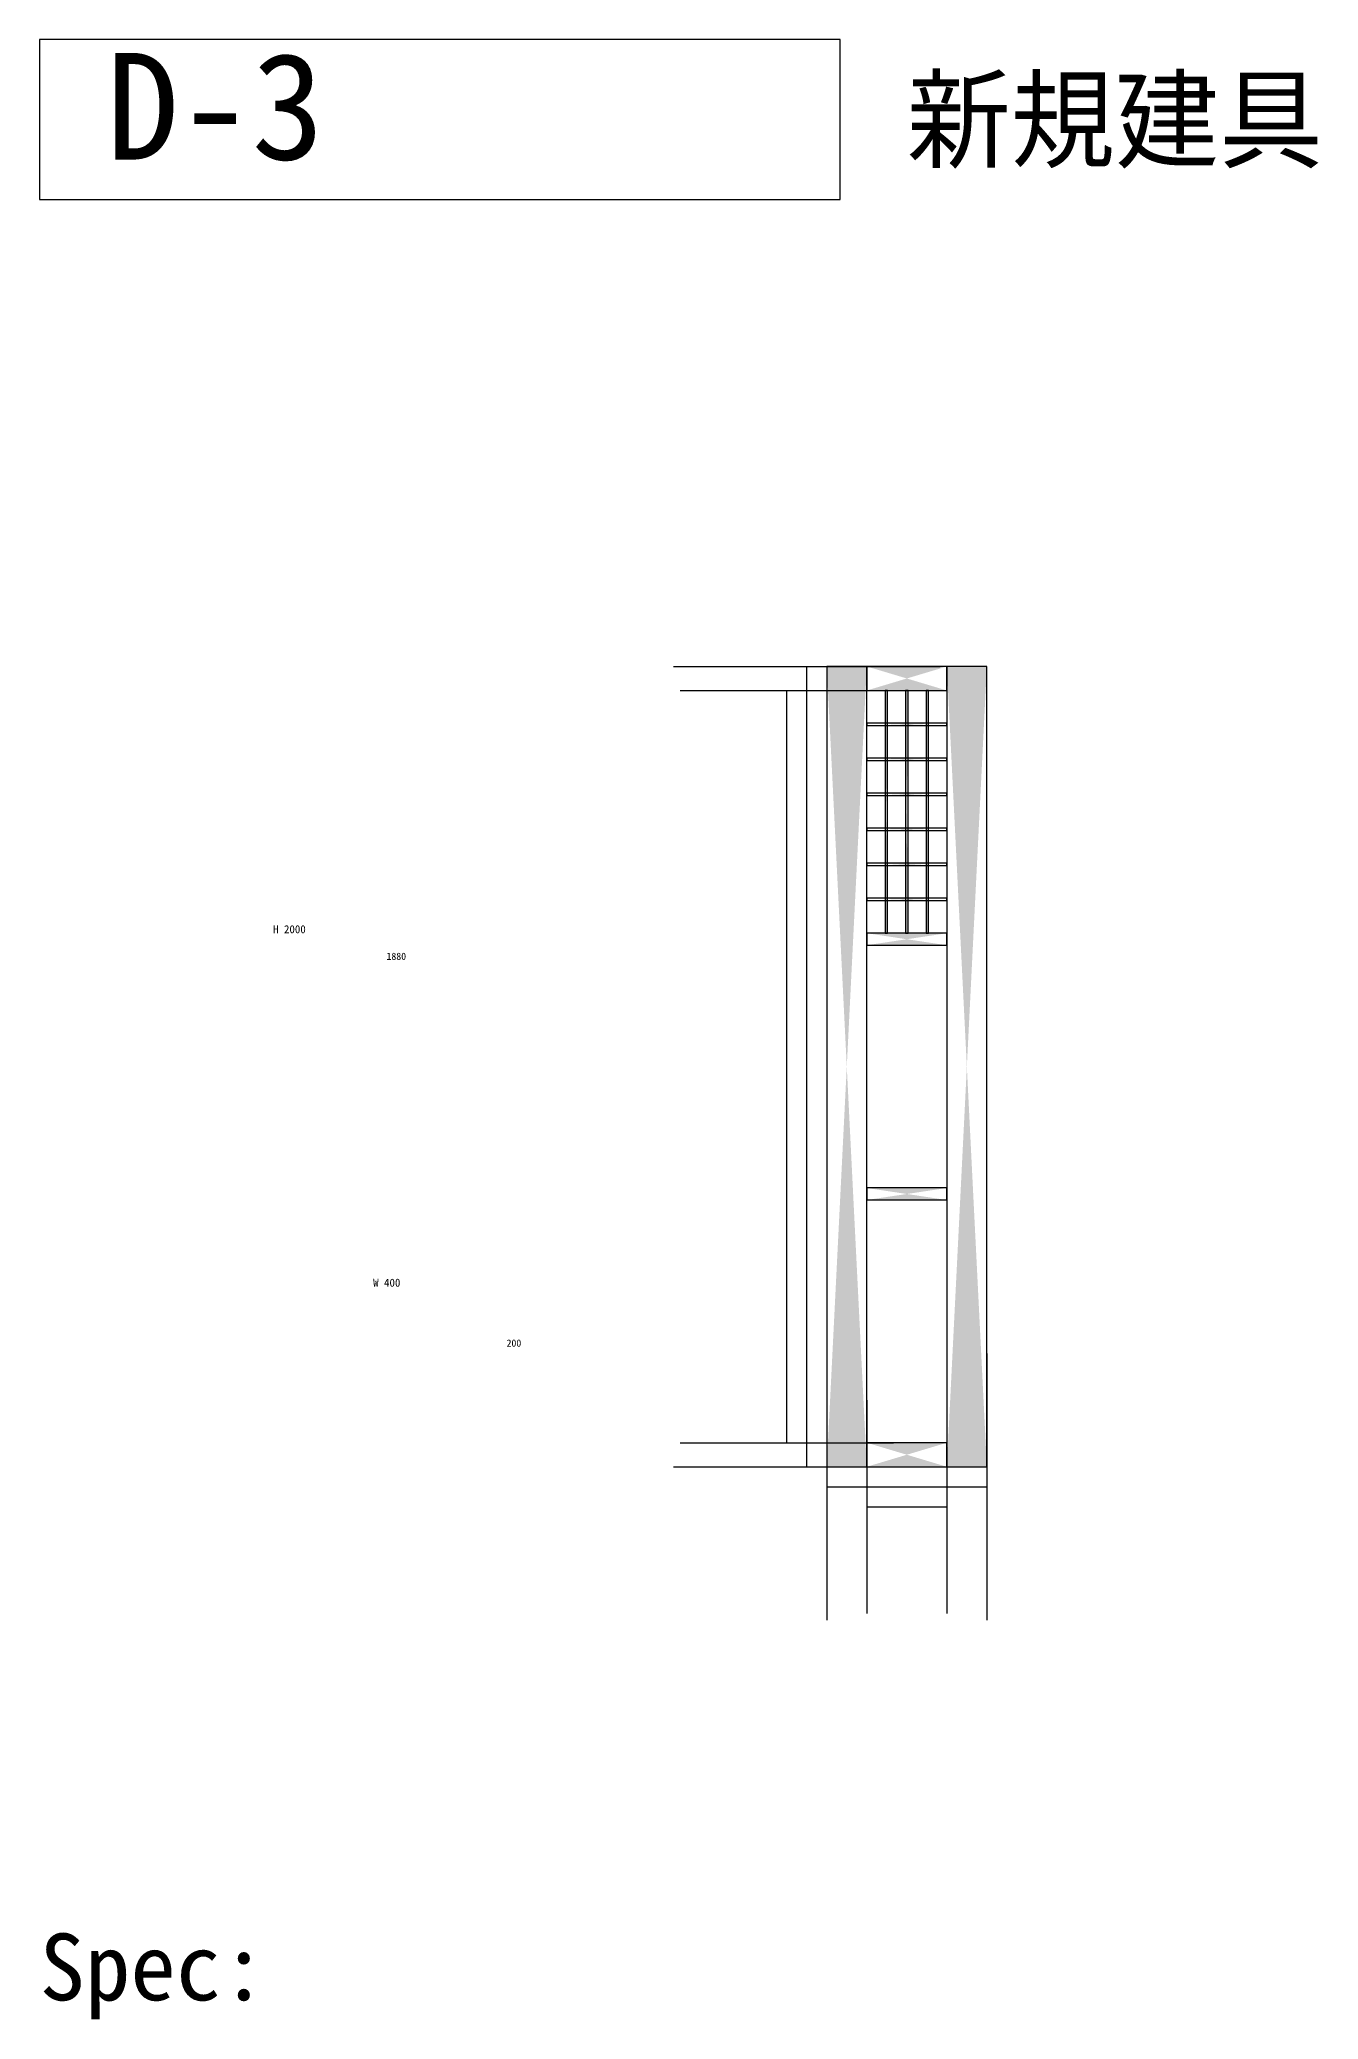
# Model space of a CAD drawing. Header units: millimetres. Extents: x 0 to 376, y -16 to 280.
# Drawn here: x 280 to 375.8, y -16.4 to 132 of the extents above; entities that cross this region are included whole.
import ezdxf

# ---------------------------------------------------------------- set-up
doc = ezdxf.new("R2010")
doc.units = ezdxf.units.MM
for name, color, linetype in [('0-2', 7, 'CONTINUOUS'), ('0-E', 7, 'CONTINUOUS'), ('8-0', 4, 'CONTINUOUS'), ('8-1', 7, 'CONTINUOUS'), ('8-F', 4, 'CONTINUOUS')]:
    doc.layers.add(name, color=color, linetype=linetype)

msp = doc.modelspace()

# ---------------------------------------------------------------- linework, layer by layer
at = {"layer": '0-2'}
for p, q in [((342, 85), (339, 85)), ((339, 85), (339, 25)), ((342, 25), (342, 85)), ((348, 85), (342, 85)), ((342, 85), (342, 83.2)), ((351, 85), (348, 85)), ((348, 85), (348, 25)), ((348, 83.2), (348, 85)), ((351, 25), (351, 85)), ((342, 83.2), (348, 83.2)), ((343.55, 83.2), (343.37, 83.2)), ((343.37, 83.2), (343.37, 65)), ((343.55, 65), (343.55, 83.2)), ((345.09, 83.2), (344.91, 83.2)), ((344.91, 83.2), (344.91, 65)), ((345.09, 65), (345.09, 83.2)), ((346.63, 83.2), (346.45, 83.2)), ((346.45, 83.2), (346.45, 65)), ((346.63, 65), (346.63, 83.2)), ((348, 80.75), (342, 80.75)), ((342, 80.75), (342, 80.57)), ((342, 80.57), (348, 80.57)), ((348, 80.57), (348, 80.75)), ((348, 78.13), (342, 78.13)), ((342, 78.13), (342, 77.95)), ((342, 77.95), (348, 77.95)), ((348, 77.95), (348, 78.13)), ((348, 75.5), (342, 75.5)), ((342, 75.5), (342, 75.32)), ((342, 75.32), (348, 75.32)), ((348, 75.32), (348, 75.5)), ((348, 72.88), (342, 72.88)), ((342, 72.88), (342, 72.7)), ((348, 72.7), (348, 72.88)), ((342, 72.7), (348, 72.7)), ((348, 70.25), (342, 70.25)), ((342, 70.25), (342, 70.07)), ((342, 70.07), (348, 70.07)), ((348, 70.07), (348, 70.25)), ((348, 67.63), (342, 67.63)), ((342, 67.63), (342, 67.45)), ((342, 67.45), (348, 67.45)), ((348, 67.45), (348, 67.63)), ((348, 65), (342, 65)), ((342, 65), (342, 64.1)), ((342, 64.1), (348, 64.1)), ((343.37, 65), (343.55, 65)), ((344.91, 65), (345.09, 65)), ((346.45, 65), (346.63, 65)), ((348, 64.1), (348, 65)), ((348, 45.9), (342, 45.9)), ((342, 45.9), (342, 45)), ((342, 45), (348, 45)), ((348, 45), (348, 45.9)), ((348, 26.8), (342, 26.8)), ((342, 26.8), (342, 25)), ((348, 25), (348, 26.8)), ((339, 25), (342, 25)), ((342, 25), (348, 25)), ((348, 25), (351, 25))]:
    msp.add_line(p, q, dxfattribs=at)
at = {"layer": '0-E', "color": 150}
for points in [[(339, 25), (342, 25), (342, 85), (339, 85)], [(342, 83.2), (348, 83.2), (348, 85), (342, 85)], [(348, 25), (351, 25), (351, 85), (348, 85)], [(342, 64.1), (348, 64.1), (348, 65), (342, 65)], [(342, 45), (348, 45), (348, 45.9), (342, 45.9)], [(342, 25), (348, 25), (348, 26.8), (342, 26.8)]]:
    msp.add_solid(points, dxfattribs=at)
at = {"layer": '0-E', "color": 200}
for points in [[(343.37, 65), (343.55, 65), (343.55, 83.2), (343.37, 83.2)], [(344.91, 65), (345.09, 65), (345.09, 83.2), (344.91, 83.2)], [(346.45, 65), (346.63, 65), (346.63, 83.2), (346.45, 83.2)], [(342, 80.57), (348, 80.57), (348, 80.75), (342, 80.75)], [(342, 77.95), (348, 77.95), (348, 78.13), (342, 78.13)], [(342, 75.32), (348, 75.32), (348, 75.5), (342, 75.5)], [(342, 72.7), (348, 72.7), (348, 72.88), (342, 72.88)], [(342, 70.07), (348, 70.07), (348, 70.25), (342, 70.25)], [(342, 67.45), (348, 67.45), (348, 67.63), (342, 67.63)]]:
    msp.add_solid(points, dxfattribs=at)
at = {"layer": '8-0'}
for p, q in [((340, 132), (280, 132)), ((280, 132), (280, 120)), ((340, 120), (340, 132)), ((280, 120), (340, 120))]:
    msp.add_line(p, q, dxfattribs=at)
at = {"layer": '8-1'}
for p, q in [((351, 85), (339, 85)), ((339, 85), (339, 25)), ((351, 25), (351, 85)), ((339, 25), (351, 25))]:
    msp.add_line(p, q, dxfattribs=at)
at = {"layer": '8-F'}
for p, q in [((327.5, 85), (347.5, 85)), ((337.5, 25), (337.5, 85)), ((328, 83.2), (344, 83.2)), ((336, 26.8), (336, 83.2)), ((339, 33.5), (339, 13.5)), ((351, 33.5), (351, 13.5)), ((342, 30), (342, 14)), ((348, 30), (348, 14)), ((328, 26.8), (344, 26.8)), ((327.5, 25), (347.5, 25)), ((339, 23.5), (351, 23.5)), ((342, 22), (348, 22))]:
    msp.add_line(p, q, dxfattribs=at)

# ---------------------------------------------------------------- texts
at = {"layer": '8-0'}
for s, height, p in [('D-3', 8, (285, 123)), ('新規建具', 6, (345, 123)), ('Spec:', 5, (280, -15))]:
    msp.add_text(s, height=height, dxfattribs=at).set_placement(p)
at = {"layer": '8-F'}
for s, height, p in [('H 2000', 0.6, (297.5, 65)), ('1880', 0.54, (306, 63)), ('W 400', 0.6, (305, 38.5)), ('200', 0.54, (315, 34))]:
    msp.add_text(s, height=height, dxfattribs=at).set_placement(p)

doc.saveas('drawing.dxf')
